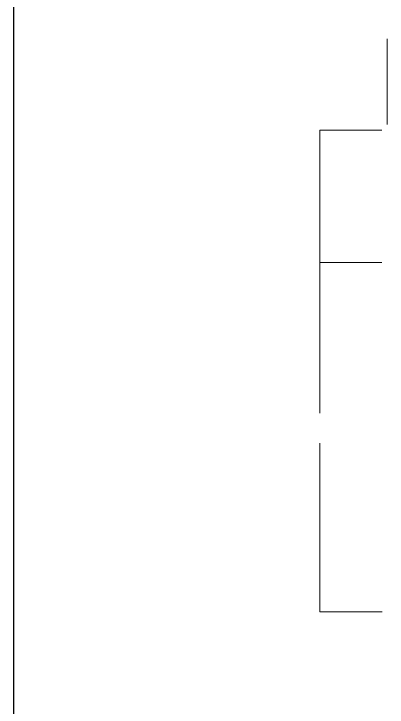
# Model space of a CAD drawing. Header units: inches. Extents: x 18739 to 22272, y 3658 to 7913.
# Drawn here: x 21153.7 to 21197.3, y 4848.9 to 4929.7 of the extents above; entities that cross this region are included whole.
import ezdxf

# ---------------------------------------------------------------- set-up
doc = ezdxf.new("R2010")
doc.units = ezdxf.units.IN
doc.header["$MEASUREMENT"] = 0
doc.layers.add('ENCLOSRURE', color=7, linetype='Continuous', lineweight=20)

msp = doc.modelspace()

# ---------------------------------------------------------------- linework, layer by layer
at = {"elevation": 0.01028}
msp.add_lwpolyline([(21153.72303, 4806.85811), (21153.72303, 4993.36027), (21420.93489, 4993.36027), (21420.93489, 4806.85811)], close=True, dxfattribs=at)
at = {"layer": 'ENCLOSRURE', "color": 252}
for p, q in [((21197.25844, 4921.31513), (21197.25844, 4926.78436)), ((21197.25844, 4916.78588), (21197.25844, 4922.2551)), ((21196.63554, 4916.13933), (21189.39235, 4916.13933)), ((21189.39235, 4916.13008), (21189.39235, 4883.13334)), ((21196.63554, 4900.699), (21189.39235, 4900.699)), ((21189.39758, 4879.62793), (21189.39758, 4859.98472)), ((21196.66556, 4859.98472), (21189.39758, 4859.98472))]:
    msp.add_line(p, q, dxfattribs=at)

doc.saveas('drawing.dxf')
